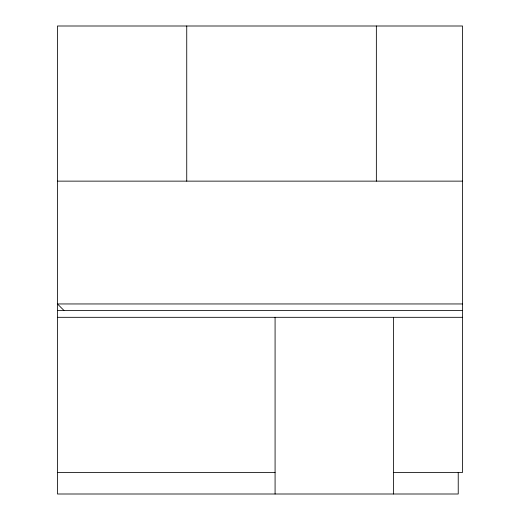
<?xml version="1.0" encoding="UTF-8"?>
<svg xmlns="http://www.w3.org/2000/svg" width="520" height="520" viewBox="0 0 520 520"><rect width="100%" height="100%" fill="white"/><g stroke="black" fill="none" stroke-linecap="round" stroke-linejoin="round"><path stroke-width="0.78" d="M57.46 181.136L462.54 181.136M462.54 303.953L57.46 303.953L63.921 310.421M57.46 310.421L462.54 310.421M57.46 317.317L462.54 317.317M57.46 472.453L275.08 472.453M393.588 472.453L462.54 472.453L462.54 26L57.46 26L57.46 494L458.231 494L458.231 472.453M393.588 317.317L393.588 494M376.356 26L376.356 181.136M275.08 317.317L275.08 494M186.739 26L186.739 181.136"/></g></svg>
